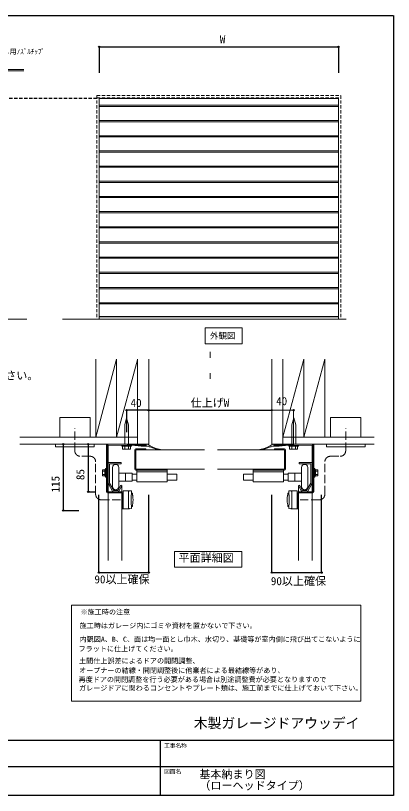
# Model space of a CAD drawing. Units: millimetres, scale not verified, with parts at other scales. Extents: x -6189 to 5985, y -4251 to 4224.
# Drawn here: x 1879 to 5985, y -4251 to 4224 of the extents above; entities that cross this region are included whole.
import ezdxf
from ezdxf.enums import TextEntityAlignment as Align

# ---------------------------------------------------------------- set-up
doc = ezdxf.new("R2010")
doc.units = ezdxf.units.MM
doc.header["$LTSCALE"] = 30
doc.header["$PDMODE"] = 32
doc.header["$PDSIZE"] = 15
doc.linetypes.add('DASHED1', pattern=[1.8, 1.2, -0.6])
doc.linetypes.add('DASHED3', pattern=[4, 3, -1])
doc.layers.add('0-0_枠線', color=7, linetype='Continuous')
for name, color, linetype, lineweight in [('2-1_断面', 7, 'Continuous', 18), ('2-4', 7, 'Continuous', 18), ('3-2', 7, 'Continuous', 18)]:
    doc.layers.add(name, color=color, linetype=linetype, lineweight=lineweight)
doc.styles.add('ＭＳ ゴシック', font='')
doc.styles.get('ＭＳ ゴシック').set_extended_font_data('MS Gothic')

msp = doc.modelspace()

# ---------------------------------------------------------------- linework, layer by layer
at = {"layer": '0-0_枠線', "color": 6}
for p, q in [((-6189.44, 4224.29), (5980.98, 4224.29)), ((5985.04, 4224.29), (5985.04, -4250.94)), ((-6189.44, -3648.92), (5985.04, -3648.92)), ((3450.34, -3648.92), (3450.34, -4250.94)), ((1307.12, -3936.6), (5985.04, -3936.6)), ((5985.04, -4250.94), (-6189.44, -4250.94))]:
    msp.add_line(p, q, dxfattribs=at)
at = {"layer": '0-0_枠線', "color": 4}
for p, q in [((2788.04, 3884.27), (5388.04, 3884.27)), ((2788.04, 3884.27), (2788.04, 3600.42)), ((5388.04, 3884.27), (5388.04, 3600.42)), ((3325.31, -64.92), (3086.05, -64.92)), ((3086.05, -64.92), (3086.05, -304.63)), ((3325.31, -64.92), (4663.89, -64.92)), ((2397.8, -433.77), (2397.8, -1153.77)), ((2668.13, -433.77), (2668.13, -951.12)), ((2668.13, -951.12), (2745.36, -951.12)), ((2785.31, -1829.21), (2785.31, -985.42)), ((3325.31, -1829.21), (3325.31, -985.42)), ((4663.89, -1829.21), (4663.89, -985.42)), ((5203.89, -1829.21), (5203.89, -985.42)), ((2397.8, -1153.77), (2565.14, -1153.77)), ((2785.31, -1829.21), (3325.31, -1829.21)), ((4663.89, -1829.21), (5203.89, -1829.21))]:
    msp.add_line(p, q, dxfattribs=at)
at = {"layer": '0-0_枠線', "color": 4, "linetype": 'DASHED1'}
msp.add_line((2763.04, 3324.25), (-5074.14, 3324.25), dxfattribs=at)
at = {"layer": '0-0_枠線', "color": 4}
for p in [(2788.04, 3884.27), (5388.04, 3884.27), (3086.05, -64.92), (3325.31, -64.92), (2397.8, -433.77), (2668.13, -951.12), (2397.8, -1153.77), (2785.31, -1829.21), (3325.31, -1829.21), (4663.89, -1829.21), (5203.89, -1829.21)]:
    msp.add_point(p, dxfattribs=at)
at = {"layer": '2-1_断面'}
for p, q in [((-2853.42, 924.25), (2002.48, 924.25)), ((2390.27, 924.25), (5470.18, 924.25))]:
    msp.add_line(p, q, dxfattribs=at)
at = {"layer": '2-4'}
for p, q in [((1968.8, 3638.33), (-2216.57, 3638.33)), ((1968.8, 3623.33), (-2216.57, 3623.33)), ((2788.04, 3324.25), (2788.04, 924.25)), ((2788.04, 3324.25), (5388.04, 3324.25)), ((5388.04, 3324.25), (5388.04, 924.25)), ((2788.04, 3249.25), (5388.04, 3249.25)), ((2788.04, 3236.25), (5388.04, 3236.25)), ((2788.04, 3084.25), (5388.04, 3084.25)), ((2788.04, 3071.25), (5388.04, 3071.25)), ((2788.04, 2919.25), (5388.04, 2919.25)), ((2788.04, 2906.25), (5388.04, 2906.25)), ((2788.04, 2754.25), (5388.04, 2754.25)), ((2788.04, 2741.25), (5388.04, 2741.25)), ((2788.04, 2589.25), (5388.04, 2589.25)), ((2788.04, 2576.25), (5388.04, 2576.25)), ((2788.04, 2424.25), (5388.04, 2424.25)), ((2788.04, 2411.25), (5388.04, 2411.25)), ((2788.04, 2259.25), (5388.04, 2259.25)), ((2788.04, 2246.25), (5388.04, 2246.25)), ((2788.04, 2094.25), (5388.04, 2094.25)), ((2788.04, 2081.25), (5388.04, 2081.25)), ((2788.04, 1929.25), (5388.04, 1929.25)), ((2788.04, 1916.25), (5388.04, 1916.25)), ((2788.04, 1764.25), (5388.04, 1764.25)), ((2788.04, 1751.25), (5388.04, 1751.25)), ((2788.04, 1599.25), (5388.04, 1599.25)), ((2788.04, 1586.25), (5388.04, 1586.25)), ((2788.04, 1434.25), (5388.04, 1434.25)), ((2788.04, 1421.25), (5388.04, 1421.25)), ((2788.04, 1269.25), (5388.04, 1269.25)), ((2788.04, 1256.25), (5388.04, 1256.25)), ((2788.04, 1104.25), (5388.04, 1104.25)), ((2788.04, 1091.25), (5388.04, 1091.25)), ((2788.04, 954.25), (5388.04, 954.25)), ((2788.04, 949.25), (5388.04, 949.25)), ((3938.84, 658.49), (3938.84, 829.55)), ((4340.17, 658.49), (3938.84, 658.49)), ((3994.6, 339), (3994.6, 275.53)), ((3604.82, -1771.6), (3604.82, -1600.54)), ((3604.82, -1600.54), (4339.51, -1600.54)), ((4339.51, -1600.54), (4339.51, -1771.6)), ((4339.51, -1771.6), (3604.82, -1771.6)), ((2486.92, -2181.96), (5632.01, -2181.96)), ((5632.01, -2181.96), (5632.01, -3226.68))]:
    msp.add_line(p, q, dxfattribs=at)
at = {"layer": '2-4', "linetype": 'DASHED1'}
for p, q in [((2763.04, 3357.25), (2763.04, 924.25)), ((2763.04, 3357.25), (5413.04, 3357.25)), ((2763.04, 3332.25), (5413.04, 3332.25)), ((5413.04, 3357.25), (5413.04, 924.25))]:
    msp.add_line(p, q, dxfattribs=at)
at = {"layer": '2-4', "color": 4}
for p, q in [((3325.31, -64.92), (3325.31, -304.63)), ((4663.89, -64.92), (4663.89, -304.63))]:
    msp.add_line(p, q, dxfattribs=at)
at = {"layer": '2-4'}
for points in [[(3938.84, 829.55), (4340.17, 829.55), (4340.17, 658.49)], [(5632.01, -3226.68), (2486.92, -3226.68), (2486.92, -2181.96)]]:
    msp.add_lwpolyline(points, dxfattribs=at)
at = {"layer": '2-4', "color": 4}
for p in [(3325.31, -64.92), (4663.89, -64.92)]:
    msp.add_point(p, dxfattribs=at)
at = {"layer": '3-2', "linetype": 'DASHED3'}
for p, q in [((3994.6, 570.88), (3994.6, 505.42)), ((2522.58, -505.24), (2522.58, -263.82)), ((5466.63, -505.24), (5466.63, -263.82)), ((2688.98, -565.24), (2582.58, -565.24)), ((5300.22, -565.24), (5406.63, -565.24)), ((2748.98, -978.12), (2748.98, -625.24)), ((5240.22, -978.12), (5240.22, -625.24)), ((2808.98, -1038.12), (3038.12, -1038.12)), ((5180.22, -1038.12), (4948.91, -1038.12))]:
    msp.add_line(p, q, dxfattribs=at)
at = {"layer": '3-2'}
for p, q in [((2749.31, -358.77), (2977.1, 491.33)), ((2749.31, -358.77), (2749.31, 491.27)), ((2977.31, -358.77), (2977.31, 491.27)), ((2977.31, -358.77), (3202.5, 481.64)), ((3205.31, -433.77), (3205.31, 491.27)), ((3325.31, -433.77), (3325.31, 491.27)), ((4663.89, -433.77), (4663.89, 491.27)), ((4783.89, -433.77), (4783.89, 491.27)), ((4783.89, -358.77), (5010.94, 488.58)), ((5011.89, -358.77), (5239.67, 491.33)), ((5011.89, -358.77), (5011.89, 491.27)), ((5239.89, -358.77), (5239.89, 491.27)), ((3086.05, -146.58), (3065.05, -224.95)), ((3086.05, -146.58), (3107.05, -224.95)), ((4900.98, -454.24), (4900.98, -140.64)), ((5299.76, -142.18), (5299.76, -358.18)), ((3065.05, -433.62), (3065.05, -224.95)), ((3107.05, -433.62), (3107.05, -224.95)), ((4882.16, -433.62), (4882.16, -224.95)), ((4924.16, -433.62), (4924.16, -224.95)), ((1925.14, -358.77), (3205.31, -358.77)), ((2544.18, -358.77), (2349.64, -358.77)), ((4780.65, -358.77), (5431.89, -358.77)), ((5299.76, -358.18), (5777.59, -358.18)), ((5445.02, -358.77), (5639.56, -358.77)), ((1925.14, -433.77), (3325.31, -433.77)), ((2312.62, -463.77), (2312.62, -433.77)), ((2732.62, -463.77), (2312.62, -463.77)), ((2732.62, -463.77), (2732.62, -433.77)), ((2875.31, -443.45), (2875.31, -943.85)), ((2875.42, -443.45), (2875.42, -702.27)), ((2876.13, -436.92), (2876.13, -951.12)), ((2885.07, -433.85), (3296.38, -439.91)), ((2885.07, -443.45), (2885.07, -943.85)), ((2885.07, -443.45), (3296.38, -449.35)), ((3035.05, -446.58), (3137.05, -446.58)), ((3035.05, -455.58), (3035.05, -446.58)), ((3035.05, -455.58), (3137.05, -455.58)), ((3042.55, -488.58), (3042.55, -455.58)), ((3129.55, -488.58), (3042.55, -488.58)), ((3064.45, -488.58), (3064.45, -455.58)), ((3107.65, -488.58), (3107.65, -455.58)), ((3323.14, -433.77), (3111.4, -433.77)), ((3129.55, -488.58), (3129.55, -455.58)), ((3137.05, -455.58), (3137.05, -446.58)), ((3175.31, -495.05), (3175.31, -705.59)), ((3184.91, -495.05), (3184.91, -705.59)), ((3931.15, -495.05), (3184.91, -495.05)), ((3206.38, -433.85), (3206.38, -438.4)), ((3296.38, -439.91), (3296.38, -449.35)), ((3296.38, -446.09), (3296.38, -449.17)), ((4802.11, -495.05), (4073.43, -495.05)), ((4663.89, -433.77), (4875.63, -433.77)), ((4663.89, -433.77), (5053.89, -433.77)), ((5101.96, -433.85), (4690.65, -439.91)), ((4690.65, -439.91), (4690.65, -449.35)), ((5101.96, -443.45), (4690.65, -449.35)), ((4690.65, -446.09), (4690.65, -449.17)), ((4693.89, -433.77), (5777.59, -433.77)), ((4780.65, -433.85), (4780.65, -438.4)), ((4802.11, -495.05), (4802.11, -705.59)), ((4811.71, -495.05), (4811.71, -705.59)), ((4951.98, -446.58), (4849.98, -446.58)), ((4849.98, -455.58), (4849.98, -446.58)), ((4951.98, -455.58), (4849.98, -455.58)), ((4857.48, -488.58), (4857.48, -455.58)), ((4857.48, -488.58), (4944.48, -488.58)), ((4879.38, -488.58), (4879.38, -455.58)), ((4922.58, -488.58), (4922.58, -455.58)), ((4944.48, -488.58), (4944.48, -455.58)), ((4951.98, -455.58), (4951.98, -446.58)), ((5101.96, -443.45), (5101.96, -943.85)), ((5110.89, -436.92), (5110.89, -951.12)), ((5111.61, -443.45), (5111.61, -702.27)), ((5111.71, -443.45), (5111.71, -943.85)), ((5256.59, -463.77), (5256.59, -433.77)), ((5256.59, -463.77), (5676.59, -463.77)), ((5676.59, -463.77), (5676.59, -433.77)), ((2875.31, -646.82), (2875.31, -715.5)), ((2876.03, -640.29), (2876.03, -708.97)), ((2898.88, -633.02), (3025.31, -633.02)), ((2898.88, -646.82), (2898.88, -857.42)), ((2898.88, -646.82), (3025.31, -646.82)), ((3025.31, -633.02), (3025.31, -646.82)), ((4961.71, -633.02), (4961.71, -646.82)), ((5088.14, -633.02), (4961.71, -633.02)), ((5088.14, -646.82), (4961.71, -646.82)), ((5088.14, -646.82), (5088.14, -857.42)), ((5111, -640.29), (5111, -708.97)), ((5111.71, -646.82), (5111.71, -715.5)), ((2824.68, -712.28), (2824.68, -778.28)), ((2824.68, -712.28), (2848.37, -712.28)), ((2848.68, -727.28), (2824.68, -727.28)), ((2848.37, -712.28), (2857.96, -697.31)), ((2848.68, -712.28), (2848.68, -778.28)), ((2857.68, -697.28), (2857.68, -793.27)), ((2857.8, -697.28), (2866.68, -697.28)), ((2866.68, -697.28), (2866.68, -793.27)), ((2875.31, -857.42), (2875.31, -715.5)), ((2876.03, -850.88), (2876.03, -708.97)), ((2932.48, -687.62), (2932.48, -896.42)), ((3001.48, -687.62), (3001.48, -896.42)), ((3145.48, -749.42), (3002.25, -749.42)), ((3073.48, -749.42), (3073.48, -834.62)), ((3145.48, -749.42), (3145.48, -784.02)), ((3195.71, -759.02), (3145.48, -759.02)), ((3184.91, -705.59), (3931.15, -705.59)), ((3184.91, -715.19), (3525.71, -715.19)), ((3195.71, -828.59), (3195.71, -713.8)), ((3525.71, -705.59), (3525.71, -715.19)), ((3525.71, -715.19), (3525.71, -828.59)), ((3631.48, -759.02), (3525.71, -759.02)), ((3525.74, -842.83), (3525.74, -733.63)), ((4073.43, -705.59), (4802.11, -705.59)), ((4355.54, -759.02), (4461.31, -759.02)), ((4461.29, -842.83), (4461.29, -733.63)), ((4461.31, -705.59), (4461.31, -715.19)), ((4461.31, -715.19), (4461.31, -828.59)), ((4802.11, -715.19), (4461.31, -715.19)), ((4791.31, -828.59), (4791.31, -713.8)), ((4791.31, -759.02), (4841.54, -759.02)), ((4841.54, -749.42), (4841.54, -784.02)), ((4841.54, -749.42), (4984.78, -749.42)), ((4913.54, -749.42), (4913.54, -834.62)), ((4985.54, -687.62), (4985.54, -896.42)), ((5054.54, -687.62), (5054.54, -896.42)), ((5111, -850.88), (5111, -708.97)), ((5111.71, -857.42), (5111.71, -715.5)), ((5120.34, -697.28), (5120.34, -793.27)), ((5129.23, -697.28), (5120.34, -697.28)), ((5138.66, -712.28), (5129.06, -697.31)), ((5129.34, -697.28), (5129.34, -793.27)), ((5138.34, -712.28), (5138.34, -778.28)), ((5138.34, -727.28), (5162.34, -727.28)), ((5162.34, -712.28), (5138.66, -712.28)), ((5162.34, -712.28), (5162.34, -778.28)), ((2848.68, -763.28), (2824.68, -763.28)), ((2824.68, -778.28), (2848.37, -778.28)), ((2848.37, -778.28), (2857.68, -793.27)), ((2857.68, -793.27), (2866.68, -793.27)), ((3145.48, -834.62), (3001.48, -834.62)), ((3145.48, -784.02), (3145.48, -834.62)), ((3195.71, -825.02), (3145.48, -825.02)), ((3195.74, -842.83), (3219.74, -842.83)), ((3219.74, -842.83), (3501.74, -842.83)), ((3342.74, -842.83), (3378.74, -842.83)), ((3501.74, -842.83), (3525.74, -842.83)), ((4485.29, -842.83), (4461.29, -842.83)), ((4767.29, -842.83), (4485.29, -842.83)), ((4644.29, -842.83), (4608.29, -842.83)), ((4791.29, -842.83), (4767.29, -842.83)), ((4791.31, -825.02), (4841.54, -825.02)), ((4841.54, -784.02), (4841.54, -834.62)), ((4841.54, -834.62), (4985.54, -834.62)), ((5129.34, -793.27), (5120.34, -793.27)), ((5138.66, -778.28), (5129.34, -793.27)), ((5138.34, -763.28), (5162.34, -763.28)), ((5162.34, -778.28), (5138.66, -778.28)), ((2885.08, -885.02), (2885.08, -1699.11)), ((2933, -944.12), (2886.93, -864.31)), ((2898.88, -857.42), (2944.95, -937.22)), ((3023.13, -878.12), (2989.02, -937.22)), ((3000.97, -944.12), (3035.08, -885.02)), ((3023.13, -878.12), (3035.08, -885.02)), ((3035.08, -885.02), (3035.08, -1699.11)), ((4963.9, -878.12), (4951.94, -885.02)), ((4951.94, -885.02), (4951.94, -1699.11)), ((4986.06, -944.12), (4951.94, -885.02)), ((4963.9, -878.12), (4998.01, -937.22)), ((5088.14, -857.42), (5042.08, -937.22)), ((5054.03, -944.12), (5100.1, -864.31)), ((5101.94, -885.02), (5101.94, -1699.11)), ((2885.07, -943.85), (2875.31, -943.85)), ((3038.12, -951.12), (2876.13, -951.12)), ((2876.13, -960.72), (3038.12, -960.72)), ((2944.95, -937.22), (2989.02, -937.22)), ((2989.02, -951.02), (2944.95, -951.02)), ((3038.12, -960.72), (3038.12, -1068.13)), ((3047.72, -942.23), (3047.72, -1134.02)), ((3047.72, -942.28), (3047.72, -1133.97)), ((3050.83, -939.23), (3117.14, -941.55)), ((3104.72, -953.55), (3104.72, -1122.82)), ((3117.14, -941.55), (3134.83, -942.17)), ((3137.72, -945.17), (3137.72, -963.12)), ((3137.72, -963.12), (3147.45, -965.55)), ((3149.72, -968.46), (3149.72, -987.12)), ((3149.72, -987.12), (3152.72, -993.12)), ((4837.31, -987.12), (4834.31, -993.12)), ((4837.31, -968.46), (4837.31, -987.12)), ((4849.31, -963.12), (4839.58, -965.55)), ((4849.31, -945.17), (4849.31, -963.12)), ((4869.88, -941.55), (4852.2, -942.17)), ((4936.2, -939.23), (4869.88, -941.55)), ((4882.31, -953.55), (4882.31, -1122.82)), ((4939.31, -942.23), (4939.31, -1134.02)), ((4939.31, -942.28), (4939.31, -1133.97)), ((4948.91, -951.12), (5110.89, -951.12)), ((5110.89, -960.72), (4948.91, -960.72)), ((4948.91, -960.72), (4948.91, -1068.13)), ((5042.08, -937.22), (4998.01, -937.22)), ((4998.01, -951.02), (5042.08, -951.02)), ((5101.96, -943.85), (5111.71, -943.85)), ((3038.12, -1068.13), (3038.12, -1137.12)), ((3149.72, -1089.12), (3152.72, -1083.12)), ((3149.72, -1089.12), (3149.72, -1107.78)), ((4837.31, -1089.12), (4834.31, -1083.12)), ((4837.31, -1089.12), (4837.31, -1107.78)), ((4948.91, -1068.13), (4948.91, -1137.12)), ((3038.12, -1137.12), (3047.72, -1137.12)), ((3047.72, -1137.12), (3047.72, -1133.97)), ((3117.12, -1134.81), (3050.82, -1137.02)), ((3117.12, -1134.81), (3134.82, -1134.22)), ((3137.72, -1113.12), (3147.45, -1110.69)), ((3137.72, -1113.12), (3137.72, -1131.22)), ((4849.31, -1113.12), (4839.58, -1110.69)), ((4849.31, -1113.12), (4849.31, -1131.22)), ((4869.91, -1134.81), (4852.21, -1134.22)), ((4869.91, -1134.81), (4936.21, -1137.02)), ((4939.31, -1137.12), (4939.31, -1133.97)), ((4948.91, -1137.12), (4939.31, -1137.12))]:
    msp.add_line(p, q, dxfattribs=at)
at = {"layer": '3-2', "color": 4}
for p, q in [((3325.31, -64.92), (3325.31, -304.63)), ((4663.89, -64.92), (4900.98, -64.92)), ((4663.89, -64.92), (4663.89, -304.63)), ((4900.98, -64.92), (4900.98, -304.63)), ((4903.16, -146.58), (4882.16, -224.95)), ((4903.16, -146.58), (4924.16, -224.95)), ((2559.87, -358.77), (2746.52, -358.77)), ((5429.34, -358.77), (5242.68, -358.77)), ((2397.8, -433.77), (2565.14, -433.77)), ((2559.87, -433.77), (2746.52, -433.77)), ((2668.13, -433.77), (2745.36, -433.77)), ((5429.34, -433.77), (5242.68, -433.77))]:
    msp.add_line(p, q, dxfattribs=at)
at = {"layer": '3-2'}
for points in [[(2359.44, -358.18), (2359.44, -142.18), (2689.44, -142.18), (2689.44, -358.18), (2211.61, -358.18)], [(5629.76, -358.18), (5629.76, -142.18), (5299.76, -142.18)], [(2866.53, -951.12), (2866.53, -436.92), (2875.99, -436.92)], [(3184.91, -485.45), (3295.31, -485.45), (3295.31, -495.05)], [(4802.11, -485.45), (4691.71, -485.45), (4691.71, -495.05)], [(5120.49, -951.12), (5120.49, -436.92), (5111.04, -436.92)], [(3195.74, -842.83), (3195.74, -733.63), (3444.56, -733.63), (3525.74, -733.63)], [(3631.48, -759.02), (3631.48, -825.02), (3525.71, -825.02)], [(4355.54, -759.02), (4355.54, -825.02), (4461.31, -825.02)], [(4791.29, -842.83), (4791.29, -733.63), (4542.46, -733.63), (4461.29, -733.63)]]:
    msp.add_lwpolyline(points, dxfattribs=at)
at = {"layer": '3-2', "linetype": 'DASHED3'}
for centre, start, end in [((2582.58, -505.24), 180, 270), ((5406.63, -505.24), 270, 0), ((2688.98, -625.24), 0, 90), ((5300.22, -625.24), 90, 180), ((2808.98, -978.12), 180, 270), ((5180.22, -978.12), 270, 0)]:
    msp.add_arc(centre, 60, start, end, dxfattribs=at)
at = {"layer": '3-2'}
for centre, radius, start, end in [((2885.07, -443.45), 9.6, 90, 180), ((3184.91, -495.05), 9.6, 90, 180), ((3298.84, 485.26), 940.71, 262.52013, 270.85156), ((3294.85, -444.45), 4.96, 287.91966, 72.08035), ((3260.73, -650.42), 201.91, 64.67191, 75.04866), ((2957.66, -1015.77), 682.68, 55.04593, 58.47397), ((3479.94, -141.68), 352.25, 247.84549, 268.40303), ((3494.84, -196.11), 298.33, 240.68475, 265.54402), ((4492.19, -196.11), 298.33, 274.45598, 299.31525), ((4507.08, -141.68), 352.25, 271.59697, 292.15451), ((5029.37, -1015.77), 682.68, 121.52603, 124.95407), ((4726.3, -650.42), 201.91, 104.95134, 115.32809), ((4688.19, 485.26), 940.71, 269.14844, 277.47987), ((4692.17, -444.45), 4.96, 107.91965, 252.08034), ((4802.11, -495.05), 9.6, 0, 90), ((5101.96, -443.45), 9.6, 0, 90), ((2898.88, -646.82), 13.8, 90, 180.00002), ((2966.98, -688.05), 34.5, 0.71635, 179.28363), ((5020.04, -688.05), 34.5, 0.71637, 179.28365), ((5088.14, -646.82), 13.8, 359.99998, 90), ((3184.91, -705.59), 9.6, 180, 270), ((4802.11, -705.59), 9.6, 270, 0), ((2898.88, -857.42), 13.8, 180.00002, 209.99667), ((2966.98, -896.07), 34.5, 180.57027, 359.42975), ((5020.04, -896.07), 34.5, 180.57025, 359.42973), ((5088.14, -857.42), 13.8, 330.00333, 359.99998), ((2876.13, -951.12), 9.6, 180, 270), ((2944.95, -937.22), 13.8, 209.99666, 270), ((2989.02, -937.22), 13.8, 270.00002, 330.00334), ((3038.12, -960.72), 9.6, 0, 90), ((3050.72, -942.23), 3, 87.99308, 180), ((3116.72, -953.55), 12, 87.99308, 180), ((4073.72, -1038.12), 939, 175.41878, 184.58122), ((3134.72, -945.17), 3, 0, 87.99308), ((3146.72, -968.46), 3, 0, 75.96376), ((2809.2, -1038.12), 346.45, 352.53692, 7.46308), ((5177.82, -1038.12), 346.45, 172.53692, 187.46308), ((4840.31, -968.46), 3, 104.03624, 180), ((4852.31, -945.17), 3, 92.00692, 180), ((3913.31, -1038.12), 939, 355.41878, 4.58122), ((4870.31, -953.55), 12, 0, 92.00692), ((4936.31, -942.23), 3, 0, 92.00692), ((4948.91, -960.72), 9.6, 90, 180), ((4998.01, -937.22), 13.8, 209.99666, 269.99998), ((5042.08, -937.22), 13.8, 270, 330.00334), ((5110.89, -951.12), 9.6, 270, 0), ((3050.72, -1134.02), 3, 180, 271.90915), ((3116.72, -1122.82), 12, 180, 271.90915), ((3134.72, -1131.22), 3, 271.90915, 0), ((3146.72, -1107.78), 3, 284.03624, 0), ((4840.31, -1107.78), 3, 180, 255.96376), ((4852.31, -1131.22), 3, 180, 268.09085), ((4870.31, -1122.82), 12, 268.09085, 0), ((4936.31, -1134.02), 3, 268.09085, 0)]:
    msp.add_arc(centre, radius, start, end, dxfattribs=at)
at = {"layer": '3-2', "color": 4}
for p in [(4663.89, -64.92), (4900.98, -64.92), (2668.13, -433.77)]:
    msp.add_point(p, dxfattribs=at)

# ---------------------------------------------------------------- texts
at = {"layer": '0-0_枠線', "style": 'ＭＳ ゴシック'}
for s, p in [('工事名称', (3493.73, -3744.58)), ('図面名', (3493.73, -4026.26))]:
    msp.add_text(s, height=43.99, dxfattribs=at).set_placement(p, align=Align.BOTTOM_LEFT)
at = {"layer": '2-4', "style": 'ＭＳ ゴシック'}
for s, height, p in [('W', 87.98, (4098.5, 3896.5)), ('外観図', 65.98, (3991.47, 691.39)), ('※2赤外線ｾﾝｻｰ用に0.75mmの単線を2芯通線(または配管※3)して下さい。', 87.98, (-1771.87, 242.16))]:
    msp.add_text(s, height=height, dxfattribs=at).set_placement(p, align=Align.BOTTOM_LEFT)
at = {"layer": '2-4', "color": 4, "style": 'ＭＳ ゴシック'}
for s, p in [('配線取り出し用ﾉｽﾞﾙﾁｯﾌﾟ', (1351.59, 3789.09)), ('※施工時の注意', (2585.38, -2302.29)), ('施工時はガレージ内にゴミや資材を置かないで下さい。', (2574.44, -2449.98)), ('内観図A、B、C、面は均一面とし巾木、水切り、基礎等が室内側に飛び出てこないように', (2574.44, -2597.66)), ('フラットに仕上げてください。', (2563.5, -2701.58)), ('土間仕上誤差によるドアの開閉調整、', (2568.97, -2832.86)), ('オープナーの結線・開閉調整後に他業者による最結線等があり、', (2568.97, -2936.78)), ('再度ドアの開閉調整を行う必要がある場合は別途調整費が必要となりますので', (2563.5, -3035.24)), ('ガレージドアに関わるコンセントやプレート類は、施工前までに仕上げておいて下さい。', (2568.97, -3128.22))]:
    msp.add_text(s, height=54.99, dxfattribs=at).set_placement(p, align=Align.BOTTOM_LEFT)
at = {"layer": '2-4', "color": 3, "style": 'ＭＳ ゴシック'}
msp.add_text('仕上げW', height=87.98, dxfattribs=at).set_placement((3781.42, -54.5), align=Align.BOTTOM_LEFT)
at = {"layer": '3-2', "color": 3, "style": 'ＭＳ ゴシック'}
for s, p in [('40', (3128.93, -55.33)), ('40', (4711.04, -36.15)), ('90以上確保', (2735.8, -1973.04)), ('90以上確保', (4653.5, -1992.21))]:
    msp.add_text(s, height=87.98, dxfattribs=at).set_placement(p, align=Align.BOTTOM_LEFT)
for s, p in [('85', (2653.13, -823.7)), ('115', (2382.8, -958.11))]:
    msp.add_text(s, height=87.98, rotation=90, dxfattribs=at).set_placement(p, align=Align.BOTTOM_LEFT)
at = {"layer": '3-2', "style": 'ＭＳ ゴシック'}
for s, height, p in [('平面詳細図', 87.98, (3649.96, -1739.2)), ('木製ガレージドアウッデイ', 110, (3815.15, -3553.78)), ('基本納まり図', 87.98, (3876.05, -4091.9)), ('（ローヘッドタイプ）', 87.98, (3876.05, -4214.7))]:
    msp.add_text(s, height=height, dxfattribs=at).set_placement(p, align=Align.BOTTOM_LEFT)

doc.saveas('drawing.dxf')
